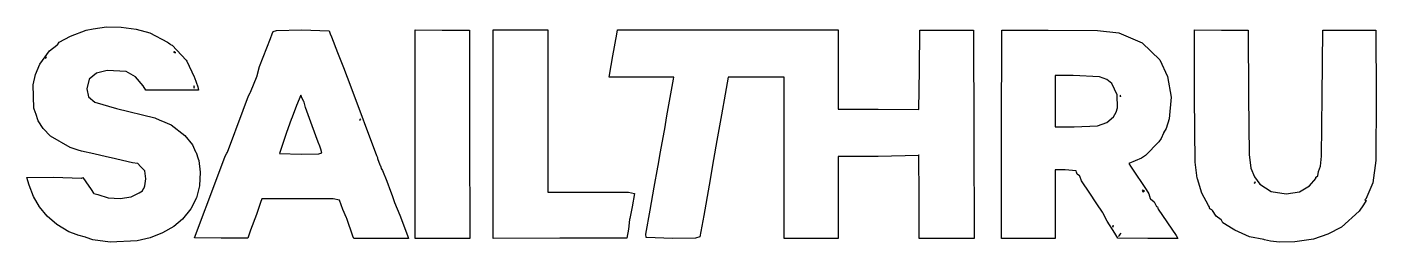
# Model space of a CAD drawing. Extents: x -43 to 416, y 148 to 221.
import ezdxf

# ---------------------------------------------------------------- set-up
doc = ezdxf.new("R2010")
doc.units = 0
doc.layers.get('0').update_dxf_attribs({"linetype": 'CONTINUOUS'})

msp = doc.modelspace()

# ---------------------------------------------------------------- linework, layer by layer
at = {"color": 7}
for points in [[(-15.032953, 147.956414), (-21.008602, 148.758254), (-23.204684, 149.495851), (-23.455381, 149.594316), (-26.033477, 150.331884), (-26.300246, 150.432293), (-29.200661, 151.477052), (-33.252912, 153.904922), (-36.487541, 156.733349), (-39.137467, 159.924782), (-41.202556, 163.479028), (-42.682674, 167.395895), (-43.396287, 169.967964), (-34.247582, 170.077503), (-24.95653, 169.724725), (-24.7919, 169.724725), (-24.364084, 169.959171), (-23.388122, 168.454725), (-21.560597, 165.870007), (-20.731985, 164.626956), (-20.621634, 164.521422), (-19.269146, 164.152295), (-15.757929, 163.062105), (-11.718306, 162.814615), (-7.93477, 163.378135), (-5.191811, 164.720973), (-4.095123, 165.395597), (-3.983953, 165.754798), (-3.652531, 166.189954), (-3.465161, 166.413984), (-3.290022, 167.151171), (-2.924056, 169.502601), (-3.308, 172.231626), (-4.768336, 173.768949), (-5.658265, 174.692321), (-5.811413, 174.764646), (-7.429708, 175.007544), (-14.750725, 176.728484), (-16.29667, 177.017398), (-20.636509, 178.001095), (-24.822861, 179.000412), (-25.986356, 179.301005), (-28.720731, 180.166487), (-35.338076, 184.102785), (-37.845361, 186.62483), (-39.596246, 189.328989), (-40.439614, 191.75191), (-40.545862, 191.967155), (-41.092473, 193.575274), (-41.341982, 201.565532), (-40.517152, 205.1443), (-39.040074, 208.585856), (-35.778337, 213.171974), (-33.203317, 215.071571), (-33.048462, 215.157473), (-32.46427, 216.07143), (-28.631159, 218.177085), (-23.217397, 220.210261), (-20.859961, 220.715693), (-16.318731, 221.313413), (-11.310391, 221.253415), (-6.250868, 220.566554), (-1.556089, 219.283684), (4.444083, 216.085714), (4.796195, 215.899921), (5.209498, 215.564858), (5.421164, 215.369846), (5.71038, 215.233058), (5.968148, 215.076831), (10.79038, 209.95051), (11.026465, 209.588614), (13.497707, 204.334051), (13.602666, 204.079136), (14.695651, 200.924061), (14.957522, 199.738401), (5.98976, 199.718758), (-2.978, 199.699115), (-3.832818, 201.213768), (-6.452674, 204.251573), (-9.670731, 206.077865), (-16.091286, 206.481497), (-19.747263, 205.539459), (-22.190938, 203.444783), (-23.076286, 200.259208), (-22.414879, 197.47889), (-20.272079, 195.624696), (-12.916286, 193.536197), (0.121748, 190.338247), (1.870981, 189.503287), (2.138533, 189.431888), (5.68131, 187.940369), (10.370281, 184.333001), (12.988849, 181.090691), (13.950742, 178.755858), (14.16426, 178.544192), (14.874193, 176.286414), (15.146506, 175.741948), (15.526188, 171.790837), (15.316772, 167.127853), (14.294141, 163.014459), (12.392444, 159.273794), (9.545828, 155.728997), (6.560064, 153.245116), (2.767683, 151.081946), (-1.487265, 149.403719), (-5.860731, 148.374667), (-15.032953, 147.956437), (-15.032953, 147.956414)], [(13.612603, 149.373302), (21.243979, 169.654169), (24.086355, 177.203614), (24.628927, 178.261947), (24.80964, 178.614725), (30.129556, 192.937503), (31.985958, 197.805836), (32.594844, 198.864169), (32.686216, 199.108181), (34.9065, 204.591257), (34.947468, 204.722713), (35.770814, 207.821756), (39.434798, 217.349725), (40.00353, 218.901947), (40.363114, 219.732963), (41.480056, 220.150196), (50.03717, 220.313058), (59.476592, 220.026179), (59.792193, 218.976612), (60.204056, 217.884299), (62.262698, 212.551947), (62.488366, 211.987503), (64.273893, 207.471947), (66.813828, 200.839725), (75.529361, 177.512785), (75.820008, 177.065195), (75.893795, 176.741365), (75.935685, 176.397818), (76.663336, 174.268875), (76.827693, 174.168065), (77.05318, 173.655767), (77.120617, 173.045789), (77.624869, 172.402249), (79.078923, 168.681789), (80.327142, 165.295123), (80.881395, 163.807123), (81.345936, 162.509928), (81.733032, 161.44253), (83.457601, 157.09528), (85.440212, 152.01528), (86.274659, 149.828058), (86.463973, 149.193058), (77.124636, 149.193058), (67.785299, 149.193058), (67.478252, 149.969169), (65.48223, 155.970712), (65.367354, 156.182379), (64.125004, 159.070836), (62.948656, 162.245836), (60.765233, 162.665154), (49.639875, 162.739725), (36.580341, 162.739725), (36.127811, 161.399169), (34.686977, 157.377503), (32.725109, 152.01528), (31.751555, 149.334169), (22.682079, 149.259705), (13.612603, 149.373302), (13.612603, 149.373302)], [(88.683713, 184.756913), (88.683713, 220.320771), (97.926491, 220.246358), (107.169269, 220.171947), (107.240914, 184.682503), (107.312559, 149.193058), (97.998136, 149.193058), (88.683713, 149.193058), (88.683713, 184.756913), (88.683713, 184.756913)], [(115.212602, 184.738145), (115.212602, 220.286574), (124.525936, 220.305342), (133.839269, 220.324082), (133.839269, 192.660792), (133.839269, 164.997503), (148.674955, 164.997503), (161.320219, 164.925268), (163.368674, 164.503614), (162.593714, 159.988058), (161.73774, 155.966391), (161.637895, 155.613614), (161.265204, 152.297503), (160.769379, 149.334169), (137.990992, 149.261946), (115.212602, 149.189719), (115.212602, 184.738148), (115.212602, 184.738145)], [(167.285568, 149.470477), (167.271401, 150.669921), (168.697269, 158.788611), (170.082865, 166.690833), (171.290152, 173.464166), (171.522082, 174.593055), (171.757648, 176.145277), (172.198939, 178.685277), (173.825809, 187.293055), (173.938001, 187.992969), (174.340712, 190.956303), (176.619098, 203.450277), (176.781903, 204.226389), (165.747435, 204.226389), (154.712969, 204.226389), (154.857148, 204.861389), (155.999019, 211.423055), (157.291334, 218.831389), (157.585955, 220.313058), (195.101501, 220.313058), (232.617047, 220.313058), (232.617047, 206.766391), (232.617047, 193.219725), (246.304824, 193.219725), (260.141745, 193.149169), (260.353412, 206.62528), (260.415924, 220.171947), (269.588149, 220.171947), (278.760372, 220.171947), (278.832028, 184.682503), (278.903656, 149.193058), (269.584424, 149.193058), (260.265189, 149.193058), (260.280147, 163.341149), (260.143834, 177.640409), (259.992676, 177.462318), (246.304909, 177.133058), (232.617131, 177.133058), (232.617131, 163.163058), (232.617131, 149.193058), (223.444909, 149.193058), (214.272687, 149.193058), (214.272687, 176.709725), (214.272687, 204.226391), (204.744402, 204.226391), (195.21612, 204.226391), (194.167334, 198.37028), (192.959318, 191.38528), (191.422314, 182.636391), (190.281625, 176.14528), (188.736393, 167.396391), (186.900772, 156.954169), (185.597498, 149.686947), (184.093894, 149.26866), (176.452547, 149.193058), (167.285653, 149.47048), (167.285568, 149.470477)], [(288.284271, 184.682503), (288.355927, 220.171947), (304.160372, 220.25286), (320.960528, 220.126968), (328.14926, 219.314674), (336.18139, 215.893201), (342.16309, 210.07348), (344.742685, 204.360825), (345.987448, 197.340231), (345.36459, 190.016494), (344.326577, 186.627967), (343.385422, 185.25258), (343.357059, 185.111669), (342.614984, 183.293399), (341.847706, 182.119693), (337.215621, 177.500545), (335.910372, 176.569407), (331.62398, 174.766577), (332.105536, 173.87682), (334.010536, 171.135836), (336.122038, 167.960207), (337.462594, 165.910108), (338.383174, 164.390335), (338.850422, 162.842098), (338.937092, 162.673702), (340.162162, 161.685924), (341.059939, 160.129169), (341.302792, 159.917503), (341.44712, 159.479511), (341.524082, 159.192948), (347.673761, 150.240853), (348.307406, 149.171982), (338.061667, 149.205837), (327.815928, 149.239695), (326.794481, 150.980267), (324.21164, 155.119725), (322.785966, 157.88605), (322.671412, 158.098809), (320.670372, 160.977024), (320.441207, 161.375652), (318.279836, 164.574169), (315.530484, 168.880429), (314.913236, 170.405702), (314.818183, 170.546863), (314.062505, 171.067705), (313.78398, 171.770836), (313.614816, 172.194169), (309.911383, 172.617503), (306.55926, 172.617503), (306.55926, 160.90528), (306.55926, 149.193058), (297.385938, 149.193058), (288.212643, 149.193058), (288.284271, 184.682503), (288.284271, 184.682503)], [(382.900372, 147.946928), (379.825758, 148.219445), (377.709091, 148.675829), (377.49099, 148.776622), (372.627098, 149.772282), (367.701294, 151.969538), (367.101826, 152.297503), (363.617171, 154.545154), (363.166886, 155.437668), (363.021654, 155.554155), (361.2726, 156.820103), (360.024454, 158.707763), (359.877247, 158.916122), (359.191959, 159.256291), (358.909281, 160.125783), (358.733683, 160.408005), (356.396357, 164.612858), (354.965452, 169.521274), (354.892441, 169.79528), (354.153414, 175.221951), (353.972594, 197.401059), (353.972594, 220.320876), (363.07426, 220.246411), (372.175927, 220.171947), (372.326888, 197.594169), (372.537489, 177.85088), (373.065294, 173.181947), (374.345256, 170.149999), (376.222288, 167.726374), (379.992968, 165.194179), (385.158149, 164.443348), (389.728333, 165.133528), (393.073918, 167.104881), (395.226766, 169.677805), (395.212655, 170.029714), (395.841559, 170.438976), (395.917194, 170.585917), (396.169501, 171.966723), (396.787824, 173.866606), (397.128372, 177.280544), (397.415371, 197.73528), (397.575899, 220.171947), (406.60701, 220.171947), (415.638121, 220.171947), (415.718018, 197.594169), (415.618514, 175.72622), (414.622178, 168.198978), (412.298501, 162.528301), (411.875168, 162.294663), (412.039788, 162.287805), (412.335299, 162.116379), (411.411335, 160.602185), (409.93599, 158.506397), (404.003369, 153.041818), (399.326079, 150.602331), (394.471454, 148.962756), (388.131195, 148.02552), (382.900343, 147.946934), (382.900372, 147.946928)], [(7.121491, 212.521752), (6.683499, 212.80074), (6.417934, 212.689824), (7.121491, 212.521752), (7.121491, 212.521752)], [(-36.797491, 210.873272), (-36.908407, 211.138838), (-37.187398, 210.700846), (-36.797491, 210.873272), (-36.797491, 210.873272)], [(320.984626, 187.579536), (324.138001, 188.711156), (326.355089, 190.636909), (327.3333, 192.225222), (327.719888, 193.772068), (327.652468, 198.204115), (325.8058, 202.065484), (324.066237, 203.405246), (321.613516, 204.240539), (312.67448, 204.790836), (306.55926, 204.790836), (306.55926, 196.041947), (306.55926, 187.293058), (313.011848, 187.293058), (320.984626, 187.579536), (320.984626, 187.579536)], [(13.51729, 201.192503), (13.37494, 200.839725), (13.51729, 200.486947), (13.51729, 201.192503), (13.51729, 201.192503)], [(56.962703, 178.429277), (56.611373, 179.628721), (56.226024, 180.660836), (55.682284, 182.071947), (54.958595, 184.188614), (53.253307, 188.84528), (51.380557, 193.882182), (50.984156, 195.66073), (50.876471, 195.907347), (50.270588, 196.880466), (49.750178, 198.017503), (48.338796, 194.56028), (46.8129, 190.538614), (46.469009, 189.691947), (44.930325, 185.317503), (42.592171, 178.191391), (49.92501, 177.979725), (55.932003, 178.052992), (56.962703, 178.429277), (56.962703, 178.429277)], [(328.76538, 198.070419), (328.594861, 197.899909), (328.743112, 197.529492), (328.765408, 198.070419), (328.76538, 198.070419)], [(70.164731, 189.706606), (70.053815, 189.972171), (69.774824, 189.534179), (70.164731, 189.706606), (70.164731, 189.706606)], [(336.960549, 165.410876), (336.851696, 165.464323), (336.409594, 165.616475), (336.122828, 165.504961), (336.319227, 165.110137), (336.960549, 165.410876), (336.960549, 165.410876)], [(374.682512, 168.257717), (374.57157, 168.523282), (374.292594, 168.08529), (374.682512, 168.257717), (374.682512, 168.257717)], [(326.422512, 153.299939), (326.31157, 153.565504), (326.032594, 153.127512), (326.422512, 153.299939), (326.422512, 153.299939)], [(328.854816, 150.987371), (328.313034, 150.321947), (328.090466, 149.799899), (328.415904, 150.164221), (328.854816, 150.987371), (328.854816, 150.987371)]]:
    msp.add_lwpolyline(points, dxfattribs=at)

doc.saveas('drawing.dxf')
